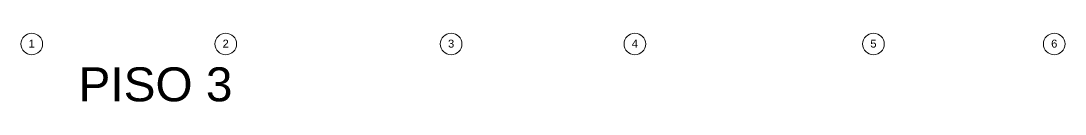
# Model space of a CAD drawing. Header units: inches. Extents: x -3 to 209, y -384 to 20.
# Drawn here: x 126.5 to 187.6, y -32 to -28 of the extents above; entities that cross this region are included whole.
import ezdxf

# ---------------------------------------------------------------- set-up
doc = ezdxf.new("R2010")
doc.units = ezdxf.units.IN
doc.header["$MEASUREMENT"] = 0
doc.layers.add('Arquitectura', color=251, linetype='Continuous')
doc.layers.add('S-GRID-IDEN', color=253, linetype='Continuous', lineweight=9)
doc.styles.add('Arial', font='arial.ttf', dxfattribs={"height": 0.225})
doc.styles.get("Standard").update_dxf_attribs({"font": 'arial.ttf'})

# ---------------------------------------------------------------- blocks, each defined once
blk = doc.blocks.new('Grid - Grid Head - Circle-50561-PLANTA COMUNICACIONES PISO 3 - Dependiente 1')
at = {"layer": 'S-GRID-IDEN', "linetype": 'ByBlock', "lineweight": -2}
blk.add_circle((0, 0), 0.00635, dxfattribs=at)

msp = doc.modelspace()

# ---------------------------------------------------------------- block references
at = {"layer": 'S-GRID-IDEN', "xscale": 99.99999999999993, "yscale": 99.99999999999993, "zscale": 99.99999999999993, "rotation": 180}
for p in [(127.153, -28.643), (138.501, -28.643), (151.69, -28.643), (162.44, -28.643), (176.399, -28.643), (186.977, -28.643)]:
    msp.add_blockref('Grid - Grid Head - Circle-50561-PLANTA COMUNICACIONES PISO 3 - Dependiente 1', p, dxfattribs=at)

# ---------------------------------------------------------------- texts
at = {"layer": 'Arquitectura', "color": 1, "insert": (129.89, -30.018), "char_height": 2, "attachment_point": 1}
msp.add_mtext_dynamic_manual_height_columns('PISO 3', width=20.42695, gutter_width=1, heights=[0], dxfattribs=at)

# ---------------------------------------------------------------- next in the draw order: texts
at = {"layer": 'S-GRID-IDEN', "char_height": 0.468, "width": 0.43434, "attachment_point": 2, "line_spacing_factor": 0.938532, "style": 'Arial', "bg_fill": 3, "box_fill_scale": 1.25, "bg_fill_color": 0, "bg_fill_transparency": 0}
for s, insert in [('1', (127.153, -28.388)), ('2', (138.501, -28.388)), ('3', (151.69, -28.388)), ('4', (162.44, -28.388)), ('5', (176.399, -28.388)), ('6', (186.977, -28.388))]:
    msp.add_mtext(s, dxfattribs=dict(at, insert=insert))

doc.saveas('drawing.dxf')
